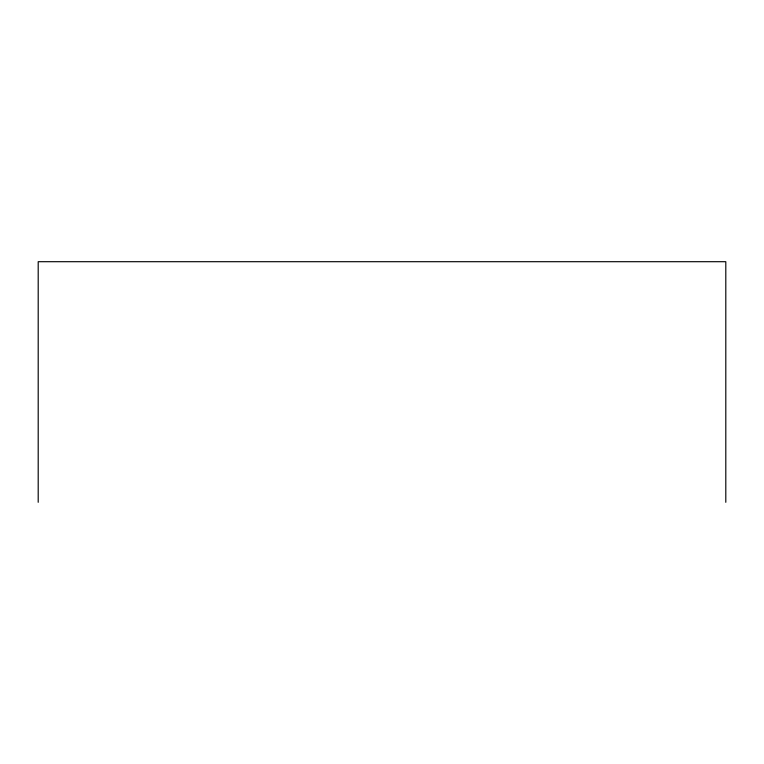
<?xml version="1.0" encoding="UTF-8"?>
<svg xmlns="http://www.w3.org/2000/svg" width="764" height="764" viewBox="0 0 764 764"><rect width="100%" height="100%" fill="white"/><g stroke="black" fill="none" stroke-linecap="round" stroke-linejoin="round"><path stroke-width="1.15" d="M725.8 502.301L725.8 261.699L38.2 261.699L38.2 502.301"/></g></svg>
